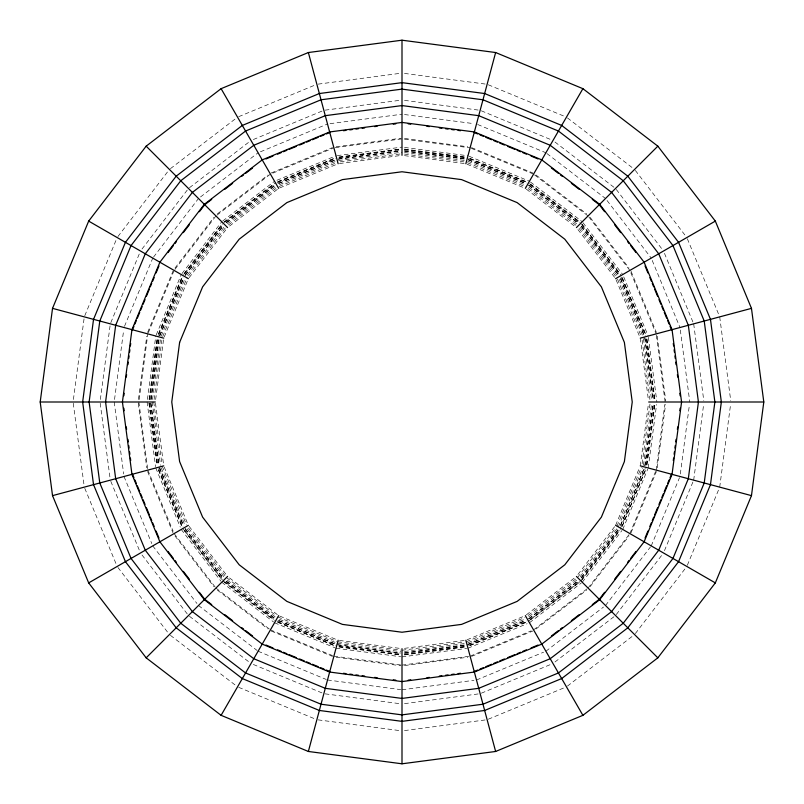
<?xml version="1.0" encoding="UTF-8"?>
<svg xmlns="http://www.w3.org/2000/svg" width="804" height="804" viewBox="0 0 804 804"><rect width="100%" height="100%" fill="white"/><g stroke="black" fill="none" stroke-linecap="round" stroke-linejoin="round"><path stroke-width="0.6" stroke-dasharray="4.02 3.01" d="M73.415 399.528L84.139 318.103M100.359 399.518L110.158 325.087M114.53 399.518L123.685 329.992M138.429 399.518L146.77 336.183M139.203 399.528L147.835 333.901M147.423 399.508L155.785 336.022M149.062 399.528L157.041 338.926M149.313 399.528L157.282 338.986M150.016 399.538L157.966 339.157M150.961 399.548L159.041 338.172M151.122 399.548L159.192 338.213M152.519 399.518L160.539 338.584M154.077 399.528L161.885 340.223M155.644 399.548L163.564 339.378M640.275 465.848L648.516 403.226M642.115 463.777L650.084 403.236M643.461 465.415L651.481 404.482M644.808 465.787L652.878 404.452M644.959 465.828L653.039 404.452M646.034 464.843L653.984 404.462M646.717 465.013L654.687 404.472M646.959 465.074L654.938 404.472M648.215 467.978L656.577 404.492M656.164 470.099L664.797 404.472M657.23 467.817L665.571 404.482M680.315 474.008L689.47 404.482M693.681 480.159L703.641 404.482M719.701 487.123L730.585 404.472M84.772 315.721L116.68 238.698M110.801 322.685L139.534 253.33M124.489 326.354L152.76 258.104M147.574 332.544L172.981 271.209M148.318 332.745L174.126 270.435M156.257 334.866L181.242 274.546M158.328 334.142L181.714 277.671M158.559 334.213L181.925 277.792M158.76 335.549L183.021 276.998M159.674 335.801L183.362 278.606M159.825 335.841L183.503 278.686M161.182 336.183L184.699 279.41M162.689 336.595L187.01 277.872M164.197 337.007L187.895 279.802M615.633 525.344L639.803 466.993M616.99 526.128L641.311 467.405M618.336 526.901L642.818 467.817M620.497 525.313L644.175 468.159M620.638 525.394L644.326 468.199M620.507 528.158L645.24 468.451M622.075 526.208L645.441 469.787M622.286 526.329L645.672 469.858M622.758 529.454L647.743 469.134M629.874 533.565L655.682 471.255M631.019 532.791L656.426 471.456M651.24 545.896L679.511 477.646M664.466 550.67L693.199 481.315M687.319 565.302L719.228 488.279M117.917 236.557L168.669 170.418M142.017 249.029L187.714 189.473M153.524 257.109L198.498 198.498M174.981 268.064L213.874 217.381M174.89 269.451L215.944 215.944M182.005 273.551L221.753 221.753M184.186 273.39L222.919 222.919M183.644 274.506L222.336 224.075M185.01 273.873L222.075 225.562M185.071 275.34L222.758 226.225M185.201 275.42L222.869 226.336M187.191 275.109L223.834 227.351M188.528 275.893L226.457 226.457M189.121 277.681L226.065 229.532M577.935 574.468L614.879 526.318M577.543 577.543L615.472 528.107M580.166 576.649L616.809 528.891M581.131 577.664L618.799 528.58M581.242 577.774L618.929 528.66M581.925 578.438L618.99 530.127M581.664 579.925L620.356 529.494M581.081 581.081L619.814 530.61M582.247 582.247L621.994 530.449M588.056 588.056L629.11 534.549M590.126 586.619L629.019 535.936M605.502 605.502L650.476 546.891M616.286 614.527L661.983 554.971M635.331 633.582L686.083 567.443M170.418 168.669L236.557 117.917M189.473 187.714L249.029 142.017M200.487 196.97L258.104 152.76M217.381 213.874L268.064 174.981M216.929 215.181L270.435 174.126M222.748 220.989L274.546 181.242M223.904 222.155L273.39 184.186M224.075 222.336L275.491 182.88M225.562 222.075L273.873 185.01M226.225 222.758L275.34 185.071M226.336 222.869L275.42 185.201M227.351 223.834L275.109 187.191M228.436 224.939L275.893 188.528M229.532 226.065L277.681 189.121M526.318 614.879L574.468 577.935M528.107 615.472L575.563 579.061M528.891 616.809L576.649 580.166M528.58 618.799L577.664 581.131M528.66 618.929L577.774 581.242M530.127 618.99L578.438 581.925M528.509 621.12L579.925 581.664M530.61 619.814L580.096 581.845M529.454 622.758L581.252 583.011M533.565 629.874L587.071 588.819M535.936 629.019L586.619 590.126M545.896 651.24L603.513 607.03M554.971 661.983L614.527 616.286M567.443 686.083L633.582 635.331M238.698 116.68L315.721 84.772M253.33 139.534L322.685 110.801M260.416 151.805L327.509 124.007M271.209 172.981L332.544 147.574M272.747 173.172L333.901 147.835M276.867 180.287L336.022 155.785M277.671 181.714L334.142 158.328M277.792 181.925L334.213 158.559M276.998 183.021L335.549 158.76M278.606 183.362L335.801 159.674M278.686 183.503L336.987 159.353M279.41 184.699L336.183 161.182M279.028 186.528L337.75 162.207M279.802 187.895L337.007 164.197M466.993 639.803L524.198 616.105M466.25 641.793L524.972 617.472M467.817 642.818L524.59 619.301M467.013 644.647L525.313 620.497M468.199 644.326L525.394 620.638M468.451 645.24L527.002 620.979M469.787 645.441L526.208 622.075M469.858 645.672L526.329 622.286M467.978 648.215L527.133 623.713M470.099 656.164L531.253 630.828M471.456 656.426L532.791 631.019M476.491 679.993L543.584 652.195M481.315 693.199L550.67 664.466M488.279 719.228L565.302 687.319M318.103 84.139L400.764 73.254M325.087 110.158L400.764 100.198M329.992 123.685L402 114.208M336.183 146.77L400.754 138.268M335.137 147.675L402 138.871M337.268 155.614L402 147.092M338.926 157.041L400.764 148.901M338.986 157.282L400.764 149.142M339.157 157.966L400.764 149.856M338.172 159.041L400.774 150.8M338.213 159.192L400.774 150.961M338.584 160.539L402 152.197M340.223 161.885L402 153.745M339.378 163.564L400.774 155.484M404.452 648.356L464.622 640.436M402 650.255L463.777 642.115M404.482 651.481L465.415 643.461M404.452 652.878L465.787 644.808M404.452 653.039L465.828 644.959M404.462 653.984L464.843 646.034M404.472 654.687L465.013 646.717M404.472 654.938L465.074 646.959M402 656.908L466.732 648.386M402 665.129L468.863 656.325M404.482 665.571L467.817 657.23M402 689.792L474.008 680.315M404.482 703.641L478.913 693.842M404.472 730.585L485.897 719.861M404.472 73.415L485.897 84.139M404.482 100.359L478.913 110.158M404.482 114.53L474.008 123.685M404.482 138.429L467.817 146.77M404.472 139.203L470.099 147.835M404.492 147.423L467.978 155.785M404.472 149.062L465.074 157.041M404.472 149.313L465.013 157.282M404.462 150.016L464.843 157.966M404.452 150.961L465.828 159.041M404.452 151.122L465.787 159.192M404.482 152.519L465.415 160.539M404.472 154.077L463.777 161.885M404.452 155.644L464.622 163.564M339.378 640.436L400.774 648.516M337.75 641.793L400.764 650.084M337.348 643.3L400.754 651.642M336.987 644.647L400.774 653.039M338.172 644.959L400.774 653.2M339.157 646.034L400.764 654.144M338.986 646.717L400.764 654.858M338.926 646.959L400.764 655.099M336.022 648.215L400.754 656.737M333.901 656.164L400.764 664.968M336.183 657.23L400.754 665.732M327.509 679.993L400.754 689.631M325.087 693.842L400.764 703.801M318.103 719.861L400.764 730.746M488.279 84.772L565.302 116.68M481.315 110.801L550.67 139.534M477.646 124.489L545.896 152.76M471.456 147.574L532.791 172.981M471.255 148.318L533.565 174.126M469.134 156.257L529.454 181.242M469.858 158.328L526.329 181.714M469.787 158.559L526.208 181.925M468.451 158.76L527.002 183.021M468.199 159.674L525.394 183.362M468.159 159.825L525.313 183.503M467.817 161.182L524.59 184.699M467.405 162.689L526.128 187.01M466.993 164.197L524.198 187.895M279.802 616.105L337.007 639.803M277.872 616.99L336.595 641.311M279.41 619.301L336.183 642.818M278.686 620.497L335.841 644.175M278.606 620.638L335.801 644.326M276.998 620.979L335.549 645.24M277.792 622.075L334.213 645.441M277.671 622.286L334.142 645.672M274.546 622.758L334.866 647.743M270.435 629.874L332.745 655.682M271.209 631.019L332.544 656.426M258.104 651.24L326.354 679.511M253.33 664.466L322.685 693.199M238.698 687.319L315.721 719.228M567.443 117.917L633.582 168.669M554.971 142.017L614.527 187.714M546.891 153.524L605.502 198.498M535.936 174.981L586.619 213.874M534.549 174.89L588.056 215.944M530.449 182.005L582.247 221.753M530.61 184.186L581.081 222.919M529.494 183.644L579.925 222.336M530.127 185.01L578.438 222.075M528.66 185.071L577.774 222.758M528.58 185.201L577.664 222.869M528.891 187.191L576.649 223.834M528.107 188.528L577.543 226.457M526.318 189.121L574.468 226.065M229.532 577.935L277.681 614.879M226.457 577.543L275.893 615.472M227.351 580.166L275.109 616.809M226.336 581.131L275.42 618.799M226.225 581.242L275.34 618.929M225.562 581.925L273.873 618.99M224.075 581.664L274.506 620.356M222.919 581.081L273.39 619.814M221.753 582.247L273.551 621.994M215.944 588.056L269.451 629.11M217.381 590.126L268.064 629.019M198.498 605.502L257.109 650.476M189.473 616.286L249.029 661.983M170.418 635.331L236.557 686.083M635.331 170.418L686.083 236.557M616.286 189.473L661.983 249.029M607.03 200.487L651.24 258.104M590.126 217.381L629.019 268.064M588.819 216.929L629.874 270.435M583.011 222.748L622.758 274.546M581.845 223.904L619.814 273.39M581.664 224.075L621.12 275.491M581.925 225.562L618.99 273.873M581.242 226.225L618.929 275.34M581.131 226.336L618.799 275.42M580.166 227.351L616.809 275.109M579.061 228.436L615.472 275.893M577.935 229.532L614.879 277.681M189.121 526.318L226.065 574.468M188.528 528.107L224.939 575.563M187.191 528.891L223.834 576.649M185.201 528.58L222.869 577.664M185.071 528.66L222.758 577.774M185.01 530.127L222.075 578.438M182.88 528.509L222.336 579.925M184.186 530.61L222.155 580.096M181.242 529.454L220.989 581.252M174.126 533.565L215.181 587.071M174.981 535.936L213.874 586.619M152.76 545.896L196.97 603.513M142.017 554.971L187.714 614.527M117.917 567.443L168.669 633.582M687.319 238.698L719.228 315.721M664.466 253.33L693.199 322.685M652.195 260.416L679.993 327.509M631.019 271.209L656.426 332.544M630.828 272.747L656.164 333.901M623.713 276.867L648.215 336.022M622.286 277.671L645.672 334.142M622.075 277.792L645.441 334.213M620.979 276.998L645.24 335.549M620.638 278.606L644.326 335.801M620.497 278.686L644.647 336.987L652.878 399.548M619.301 279.41L642.818 336.183M617.472 279.028L641.793 337.75M616.105 279.802L639.803 337.007M164.197 466.993L187.895 524.198M162.207 466.25L186.528 524.972M161.182 467.817L184.699 524.59M159.353 467.013L183.503 525.313M159.674 468.199L183.362 525.394M158.76 468.451L183.021 527.002M158.559 469.787L181.925 526.208M158.328 469.858L181.714 526.329M155.785 467.978L180.287 527.133M147.835 470.099L173.172 531.253M147.574 471.456L172.981 532.791M124.007 476.491L151.805 543.584M110.801 481.315L139.534 550.67M84.772 488.279L116.68 565.302M719.701 316.876L730.746 400.764M693.681 323.841L703.801 400.764M680.315 329.992L689.792 402M657.23 336.183L665.732 400.754M656.325 335.137L665.129 402M648.386 337.268L656.908 402M646.959 338.926L655.099 400.764M646.717 338.986L654.858 400.764M646.034 339.157L654.144 400.764M644.959 338.172L653.039 399.548M643.461 338.584L651.481 399.518M642.115 340.223L649.923 399.528M640.275 338.152L648.356 399.548M155.484 403.226L163.564 464.622M153.745 402L161.885 463.777M152.197 402L160.539 465.415M150.961 403.226L159.192 465.787M150.8 403.226L159.041 465.828M149.856 403.236L157.966 464.843M149.142 403.236L157.282 465.013M148.901 403.236L157.041 465.074M147.092 402L155.614 466.732M138.871 402L147.675 468.863M138.268 403.246L146.77 467.817M114.208 402L123.685 474.008M100.198 403.236L110.158 478.913M73.254 403.236L84.139 485.897"/><path stroke-width="1.21" d="M40.2 402L52.531 308.364L88.671 221.1L146.167 146.167L221.1 88.671L308.364 52.531L402 40.2L495.636 52.531L582.9 88.671L657.833 146.167L715.329 221.1L751.469 308.364L763.8 402L751.469 495.636L715.329 582.9L657.833 657.833L582.9 715.329L495.636 751.469L402 763.8L308.364 751.469L221.1 715.329L146.167 657.833L88.671 582.9L52.531 495.636L40.2 402L155.323 402M123.836 395.779L124.168 393.287M126.298 377.106L126.62 374.614M127.936 364.654L128.258 362.162M128.751 358.423L129.082 355.941M129.575 352.202L129.896 349.71M130.389 345.981L130.72 343.489M673.28 460.511L673.611 458.019M674.104 454.29L674.425 451.798M674.918 448.059L675.249 445.577M675.742 441.838L676.063 439.346M677.38 429.386L677.702 426.894M679.832 410.713L680.164 408.221M308.364 751.469L338.152 640.275M465.848 163.725L495.636 52.531M132.519 329.791L133.966 326.313M134.921 323.992L136.368 320.515M137.333 318.193L139.735 312.394M140.69 310.073L142.137 306.595M143.092 304.274L145.022 299.631M146.459 296.153L149.343 289.189M150.298 286.867L151.745 283.39M152.71 281.068L154.147 277.591M156.066 272.948L158.951 265.993M645.049 538.007L647.934 531.052M649.853 526.409L651.29 522.932M652.255 520.61L653.702 517.133M654.657 514.811L657.541 507.847M658.978 504.369L660.908 499.726M661.863 497.405L663.31 493.927M664.265 491.606L666.667 485.807M667.632 483.485L669.079 480.008M670.034 477.687L671.481 474.209M221.1 715.329L278.656 615.633M525.344 188.367L582.9 88.671M168.036 252.546L173.393 245.572M174.92 243.582L176.448 241.592M183.322 232.627L189.442 224.658M199.382 211.703L204.729 204.729L211.703 199.382M604.618 592.297L599.271 599.271L592.297 604.618M614.557 579.342L620.678 571.373M627.552 562.408L629.08 560.418M630.607 558.428L635.964 551.454M146.167 657.833L227.572 576.428M576.428 227.572L657.833 146.167M224.658 189.442L232.627 183.322M241.592 176.448L243.582 174.92M245.572 173.393L252.546 168.036M551.454 635.964L558.428 630.607M560.418 629.08L562.408 627.552M571.373 620.678L579.342 614.557M88.671 582.9L188.367 525.344M615.633 278.656L715.329 221.1M265.993 158.951L272.948 156.066M277.591 154.147L281.068 152.71M283.39 151.745L286.867 150.298M289.189 149.343L296.153 146.459M299.631 145.022L304.274 143.092M306.595 142.137L310.073 140.69M312.394 139.735L318.193 137.333M320.515 136.368L323.992 134.921M326.313 133.966L329.791 132.519M474.209 671.481L477.687 670.034M480.008 669.079L483.485 667.632M485.807 666.667L491.606 664.265M493.927 663.31L497.405 661.863M499.726 660.908L504.369 658.978M507.847 657.541L514.811 654.657M517.133 653.702L520.61 652.255M522.932 651.29L526.409 649.853M531.052 647.934L538.007 645.049M52.531 495.636L163.725 465.848M640.275 338.152L751.469 308.364M343.489 130.72L345.981 130.389M349.71 129.896L352.202 129.575M355.941 129.082L358.423 128.751M362.162 128.258L364.654 127.936M374.614 126.62L377.106 126.298M393.287 124.168L395.779 123.836M408.221 680.164L410.713 679.832M426.894 677.702L429.386 677.38M439.346 676.063L441.838 675.742M445.577 675.249L448.059 674.918M451.798 674.425L454.29 674.104M458.019 673.611L460.511 673.28M648.677 402L763.8 402M408.221 123.836L410.713 124.168M426.894 126.298L429.386 126.62M439.346 127.936L441.838 128.258M445.577 128.751L448.059 129.082M451.798 129.575L454.29 129.896M458.019 130.389L460.511 130.72M343.489 673.28L345.981 673.611M349.71 674.104L352.202 674.425M355.941 674.918L358.423 675.249M362.162 675.742L364.654 676.063M374.614 677.38L377.106 677.702M393.287 679.832L395.779 680.164M52.531 308.364L163.725 338.152M640.275 465.848L751.469 495.636M474.209 132.519L477.687 133.966M480.008 134.921L483.485 136.368M485.807 137.333L491.606 139.735M493.927 140.69L497.405 142.137M499.726 143.092L504.369 145.022M507.847 146.459L514.811 149.343M517.133 150.298L520.61 151.745M522.932 152.71L526.409 154.147M531.052 156.066L538.007 158.951M265.993 645.049L272.948 647.934M277.591 649.853L281.068 651.29M283.39 652.255L286.867 653.702M289.189 654.657L296.153 657.541M299.631 658.978L304.274 660.908M306.595 661.863L310.073 663.31M312.394 664.265L318.193 666.667M320.515 667.632L323.992 669.079M326.313 670.034L329.791 671.481M88.671 221.1L188.367 278.656M615.633 525.344L715.329 582.9M551.454 168.036L558.428 173.393M560.418 174.92L562.408 176.448M571.373 183.322L579.342 189.442M592.297 199.382L599.271 204.729L604.618 211.703M211.703 604.618L204.729 599.271L199.382 592.297M224.658 614.557L232.627 620.678M241.592 627.552L243.582 629.08M245.572 630.607L252.546 635.964M146.167 146.167L227.572 227.572M576.428 576.428L657.833 657.833M614.557 224.658L620.678 232.627M627.552 241.592L629.08 243.582M630.607 245.572L635.964 252.546M168.036 551.454L173.393 558.428M174.92 560.418L176.448 562.408M183.322 571.373L189.442 579.342M221.1 88.671L278.656 188.367M525.344 615.633L582.9 715.329M645.049 265.993L647.934 272.948M649.853 277.591L651.29 281.068M652.255 283.39L653.702 286.867M654.657 289.189L657.541 296.153M658.978 299.631L660.908 304.274M661.863 306.595L663.31 310.073M664.265 312.394L666.667 318.193M667.632 320.515L669.079 323.992M670.034 326.313L671.481 329.791M132.519 474.209L133.966 477.687M134.921 480.008L136.368 483.485M137.333 485.807L139.735 491.606M140.69 493.927L142.137 497.405M143.092 499.726L145.022 504.369M146.459 507.847L149.343 514.811M150.298 517.133L151.745 520.61M152.71 522.932L154.147 526.409M156.066 531.052L158.951 538.007M308.364 52.531L338.152 163.725M465.848 640.275L495.636 751.469M673.28 343.489L673.611 345.981M674.104 349.71L674.425 352.202M674.918 355.941L675.249 358.423M675.742 362.162L676.063 364.654M677.38 374.614L677.702 377.106M679.832 393.287L680.164 395.779M123.836 408.221L124.168 410.713M126.298 426.894L126.62 429.386M127.936 439.346L128.258 441.838M128.751 445.577L129.082 448.059M129.575 451.798L129.896 454.29M130.389 458.019L130.72 460.511M402 40.2L402 155.323M402 648.677L402 763.8M93.535 319.349L82.651 402L93.535 484.651L125.434 561.674L176.187 627.813L242.326 678.566L319.349 710.465L402 721.349L484.651 710.465L561.674 678.566L627.813 627.813L678.566 561.674L710.465 484.651L721.349 402L710.465 319.349L678.566 242.326L627.813 176.187L561.674 125.434L484.651 93.535L402 82.651L319.349 93.535L242.326 125.434L176.187 176.187L125.434 242.326L93.535 319.349M99.786 321.017L89.123 402L99.786 482.983L131.042 558.438L180.759 623.241L245.562 672.958L321.017 704.214L402 714.877L482.983 704.214L558.438 672.958L623.241 623.241L672.958 558.438L704.214 482.983L714.877 402L704.214 321.017L672.958 245.562L623.241 180.759L558.438 131.042L482.983 99.786L402 89.123L321.017 99.786L245.562 131.042L180.759 180.759L131.042 245.562L99.786 321.017M115.675 325.278L105.575 402L115.675 478.722L145.283 550.217L192.397 611.603L253.783 658.717L325.278 688.324L402 698.425L478.722 688.324L550.217 658.717L611.603 611.603L658.717 550.217L688.324 478.722L698.425 402L688.324 325.278L658.717 253.783L611.603 192.397L550.217 145.283L478.722 115.675L402 105.575L325.278 115.675L253.783 145.283L192.397 192.397L145.283 253.783L115.675 325.278M131.957 329.64L122.429 402L131.957 474.36L159.885 541.785L204.316 599.683L262.215 644.115L329.64 672.043L402 681.571L474.36 672.043L541.785 644.115L599.683 599.683L644.115 541.785L672.043 474.36L681.571 402L672.043 329.64L644.115 262.215L599.683 204.316L541.785 159.885L474.36 131.957L402 122.429L329.64 131.957L262.215 159.885L204.316 204.316L159.885 262.215L131.957 329.64M179.614 342.414L171.765 402L179.614 461.586L202.608 517.123L239.2 564.8L286.877 601.392L342.414 624.386L402 632.235L461.586 624.386L517.123 601.392L564.8 564.8L601.392 517.123L624.386 461.586L632.235 402L624.386 342.414L601.392 286.877L564.8 239.2L517.123 202.608L461.586 179.614L402 171.765L342.414 179.614L286.877 202.608L239.2 239.2L202.608 286.877L179.614 342.414"/></g></svg>
